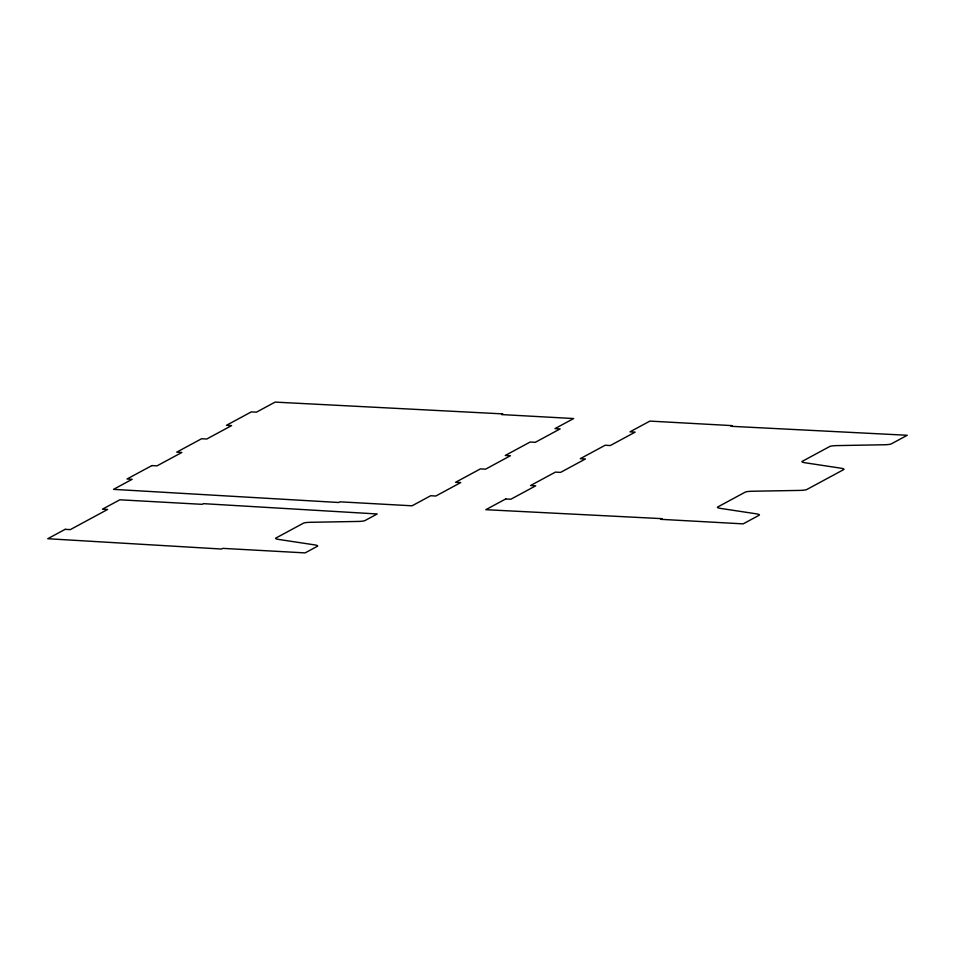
<?xml version="1.0" encoding="UTF-8"?>
<svg xmlns="http://www.w3.org/2000/svg" width="955" height="955" viewBox="0 0 955 955"><rect width="100%" height="100%" fill="white"/><g stroke="black" fill="none" stroke-linecap="round" stroke-linejoin="round"><path stroke-width="1.43" d="M151.881 465.586L127.015 479.004L132.172 479.291L113.526 489.354L338.75 502.497L339.992 501.829L412.059 505.804L430.705 495.729L435.85 496.015L460.704 482.585L455.559 482.311L480.425 468.881L485.57 469.168L510.424 455.738L505.279 455.451L530.144 442.034L535.289 442.32L560.143 428.89L554.998 428.604L573.645 418.541L501.59 414.577L502.831 413.897L275.112 402.103L256.465 412.166L251.32 411.892L226.454 425.309L231.611 425.596L206.746 439.014L201.601 438.739L176.735 452.157L181.892 452.443L157.026 465.861L151.881 465.586M65.155 529.333L47.75 538.727L221.512 549.03L222.754 548.361L305.111 552.897L317.346 546.296A10.589 1.433 1.3 0 0 314.35 544.839L278.92 539.48A10.589 1.433 1.3 0 1 275.923 538.035L303.451 523.173A10.589 1.433 1.3 0 1 310.745 522.289L357.659 521.454A10.589 1.433 1.3 0 0 364.965 520.582L377.201 513.969L203.439 503.655L202.197 504.336L119.841 499.799L102.448 509.194L107.593 509.481L70.3 529.619L65.155 529.333M505.708 498.964L485.82 509.695L662.066 518.661L660.824 519.329L743.169 523.865L759.141 515.246A10.589 1.433 1.3 0 0 756.145 513.802L720.715 508.43A10.589 1.433 1.3 0 1 717.718 506.986L745.246 492.123A10.589 1.433 1.3 0 1 752.54 491.24L799.454 490.416A10.589 1.433 1.3 0 0 806.76 489.533L843.671 469.609A10.589 1.433 1.3 0 0 840.675 468.153L805.232 462.793A10.589 1.433 1.3 0 1 802.236 461.349L829.764 446.486A10.589 1.433 1.3 0 1 837.069 445.603L883.984 444.767A10.589 1.433 1.3 0 0 891.278 443.896L907.25 435.265L731.005 426.3L732.246 425.632L649.889 421.095L630.002 431.839L635.147 432.126L610.293 445.543L605.148 445.257L580.282 458.687L585.427 458.973L560.573 472.391L555.428 472.104L530.562 485.534L535.707 485.82L510.853 499.238L505.708 498.964"/></g></svg>
